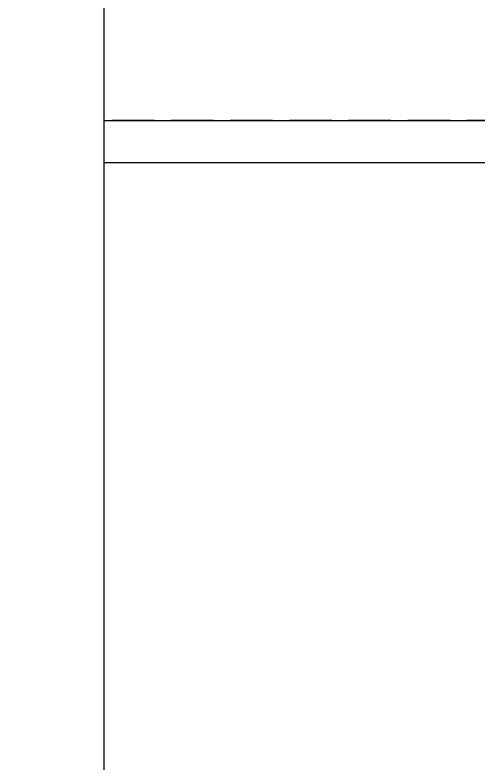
# Model space of a CAD drawing. Extents: x 220580 to 2027826, y -309201 to 71987.
# Drawn here: x 305877 to 306973, y -182316 to -180548 of the extents above; entities that cross this region are included whole.
import ezdxf

# ---------------------------------------------------------------- set-up
doc = ezdxf.new("R2010")
doc.units = 0
doc.linetypes.add('DASH', pattern=[0.35, 0.25, -0.1])
doc.linetypes.add('ZN-DOT', pattern=[0.25, 0, -0.25])
for name, color, linetype in [('!ZN6-层高线-8', 8, 'ZN-DOT'), ('A-LIN-V', 9, 'Continuous'), ('DIM_SYMB', 3, 'Continuous')]:
    doc.layers.add(name, color=color, linetype=linetype)

msp = doc.modelspace()

# ---------------------------------------------------------------- linework, layer by layer
at = {"layer": '!ZN6-层高线-8', "linetype": 'DASH', "ltscale": 400}
for p, q in [((312646.9, -180797.1), (306087.4, -180797.1)), ((312646.9, -180897.1), (306087.4, -180897.1))]:
    msp.add_line(p, q, dxfattribs=at)
at = {"layer": 'A-LIN-V'}
for p, q in [((306087.4, -180797.1), (307999.2, -180797.1)), ((307549.2, -180897.1), (306087.4, -180897.1))]:
    msp.add_line(p, q, dxfattribs=at)
at = {"layer": 'DIM_SYMB'}
msp.add_lwpolyline([(306087.4, -179078.7), (306087.4, -187914.5), (306297.4, -187991), (305877.4, -188065), (306087.4, -188139.5), (306087.4, -196975.3)], dxfattribs=at)

doc.saveas('drawing.dxf')
